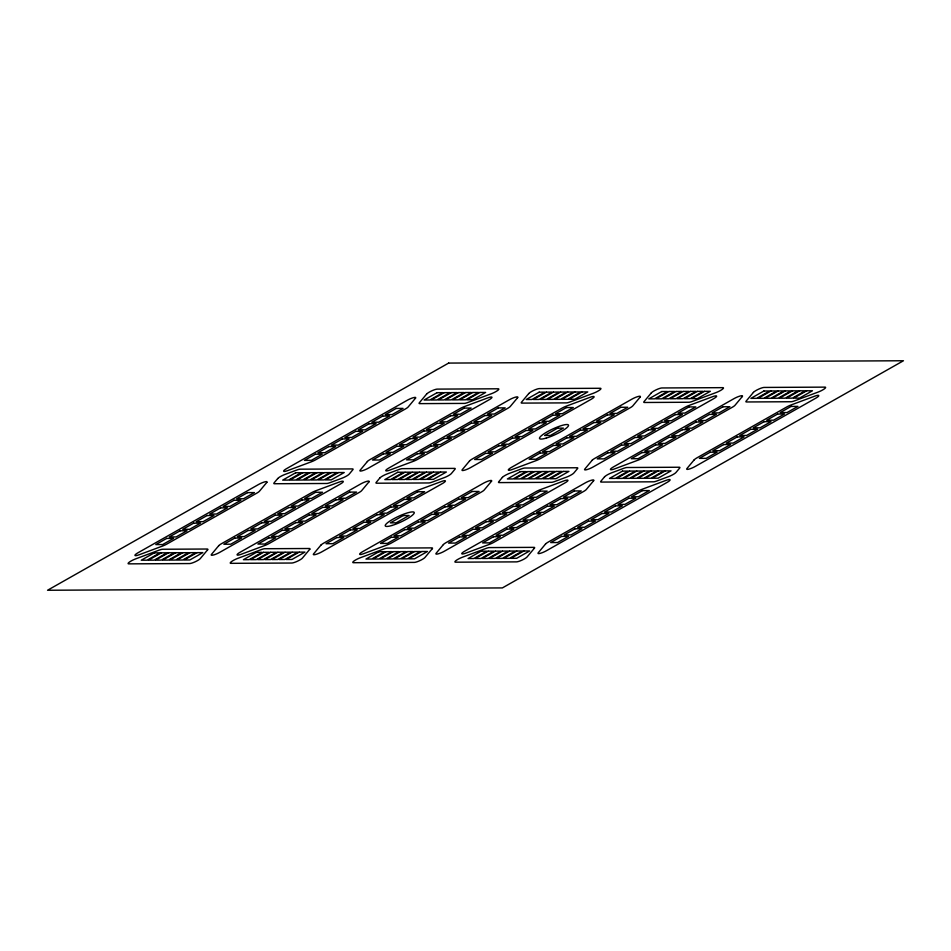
<?xml version="1.0" encoding="UTF-8"?>
<svg xmlns="http://www.w3.org/2000/svg" width="951" height="951" viewBox="0 0 951 951"><rect width="100%" height="100%" fill="white"/><g stroke="black" fill="none" stroke-linecap="round" stroke-linejoin="round"><path stroke-width="1.43" d="M207.58 549.868L200.316 558.57A6.395 1.224 -24.9 0 1 195.312 561.732A6.395 1.224 -24.9 0 1 189.618 563.551L128.765 563.86A6.395 1.224 -24.9 0 1 129.419 562.077A6.395 1.224 -24.9 0 1 135.624 558.891L159.221 550.118A6.395 1.224 -24.9 0 1 162.645 549.25L207.152 549.024A6.395 1.224 -24.9 0 1 207.58 549.868M266.791 482.442L259.528 491.132A6.395 1.224 -24.9 0 1 256.699 493.189L167.067 543.948A6.395 1.224 -24.9 0 1 162.633 546.017L139.036 554.802A6.395 1.224 -24.9 0 1 134.959 555.443A6.395 1.224 -24.9 0 1 138.026 552.757L258.506 484.523A6.395 1.224 -24.9 0 1 264.937 481.824A6.395 1.224 -24.9 0 1 266.791 482.442M218.694 545.731L211.431 554.445A6.395 1.224 -24.9 0 0 213.345 555.027A6.395 1.224 -24.9 0 0 219.788 552.317L340.208 484.107A6.395 1.224 -24.9 0 0 343.275 481.42A6.395 1.224 -24.9 0 0 339.186 482.074L315.589 490.847A6.395 1.224 -24.9 0 0 311.167 492.915L221.535 543.675A6.395 1.224 -24.9 0 0 218.694 545.731M277.704 478.555L274.078 482.894A6.395 1.224 -24.9 0 0 274.494 483.738L326.704 483.477A6.395 1.224 -24.9 0 0 330.14 482.609L341.932 478.222A6.395 1.224 -24.9 0 0 349.207 474.109L352.833 469.758A6.395 1.224 -24.9 0 0 352.417 468.914L300.207 469.176A6.395 1.224 -24.9 0 0 296.771 470.044L284.979 474.43A6.395 1.224 -24.9 0 0 277.704 478.555M415.468 398.231L408.217 406.921A6.395 1.224 -24.9 0 1 405.376 408.978L315.756 459.737A6.395 1.224 -24.9 0 1 311.322 461.806L287.725 470.579A6.395 1.224 -24.9 0 1 283.636 471.232A6.395 1.224 -24.9 0 1 286.715 468.546L407.183 400.312A6.395 1.224 -24.9 0 1 413.614 397.613A6.395 1.224 -24.9 0 1 415.468 398.231M367.383 461.52L360.132 470.21A6.395 1.224 -24.9 0 0 361.974 470.828A6.395 1.224 -24.9 0 0 368.406 468.13L488.885 399.895A6.395 1.224 -24.9 0 0 491.952 397.209A6.395 1.224 -24.9 0 0 487.875 397.863L464.278 406.636A6.395 1.224 -24.9 0 0 459.844 408.704L370.224 459.464A6.395 1.224 -24.9 0 0 367.383 461.52M426.595 394.094L419.332 402.784A6.395 1.224 -24.9 0 0 419.76 403.628L464.266 403.402A6.395 1.224 -24.9 0 0 467.702 402.535L491.298 393.762A6.395 1.224 -24.9 0 0 497.492 390.588A6.395 1.224 -24.9 0 0 498.146 388.793L437.294 389.114A6.395 1.224 -24.9 0 0 431.611 390.92A6.395 1.224 -24.9 0 0 426.595 394.094M309.705 549.345L302.454 558.047A6.395 1.224 -24.9 0 1 297.437 561.209A6.395 1.224 -24.9 0 1 291.743 563.028L230.891 563.337A6.395 1.224 -24.9 0 1 231.557 561.554A6.395 1.224 -24.9 0 1 237.75 558.368L261.347 549.595A6.395 1.224 -24.9 0 1 264.77 548.727L309.289 548.501A6.395 1.224 -24.9 0 1 309.705 549.345M368.917 481.919L361.665 490.621A6.395 1.224 -24.9 0 1 358.824 492.666L269.204 543.437A6.395 1.224 -24.9 0 1 264.77 545.494L241.174 554.278A6.395 1.224 -24.9 0 1 237.084 554.92A6.395 1.224 -24.9 0 1 240.151 552.234L360.631 484A6.395 1.224 -24.9 0 1 367.062 481.301A6.395 1.224 -24.9 0 1 368.917 481.919M320.832 545.208L313.557 553.922A6.395 1.224 -24.9 0 0 315.47 554.504A6.395 1.224 -24.9 0 0 321.913 551.794L442.334 483.584A6.395 1.224 -24.9 0 0 445.401 480.909A6.395 1.224 -24.9 0 0 441.323 481.551L417.727 490.324A6.395 1.224 -24.9 0 0 413.293 492.392L323.661 543.152A6.395 1.224 -24.9 0 0 320.832 545.208M379.829 478.032L376.204 482.383A6.395 1.224 -24.9 0 0 376.62 483.215L428.83 482.953A6.395 1.224 -24.9 0 0 432.265 482.086L444.069 477.699A6.395 1.224 -24.9 0 0 451.333 473.586L454.97 469.235A6.395 1.224 -24.9 0 0 454.542 468.391L402.332 468.653A6.395 1.224 -24.9 0 0 398.897 469.521L387.105 473.907A6.395 1.224 -24.9 0 0 379.829 478.032M517.594 397.708L510.342 406.398A6.395 1.224 -24.9 0 1 507.501 408.454L417.881 459.214A6.395 1.224 -24.9 0 1 413.447 461.283L389.851 470.067A6.395 1.224 -24.9 0 1 385.773 470.709A6.395 1.224 -24.9 0 1 388.84 468.023L509.308 399.789A6.395 1.224 -24.9 0 1 515.739 397.09A6.395 1.224 -24.9 0 1 517.594 397.708M469.509 460.997L462.257 469.687A6.395 1.224 -24.9 0 0 464.112 470.305A6.395 1.224 -24.9 0 0 470.543 467.607L591.011 399.372A6.395 1.224 -24.9 0 0 594.09 396.686A6.395 1.224 -24.9 0 0 590 397.34L566.404 406.113A6.395 1.224 -24.9 0 0 561.97 408.181L472.35 458.941A6.395 1.224 -24.9 0 0 469.509 460.997M528.72 393.571L521.469 402.261A6.395 1.224 -24.9 0 0 521.885 403.105L566.392 402.879A6.395 1.224 -24.9 0 0 569.827 402.023L593.424 393.238A6.395 1.224 -24.9 0 0 599.617 390.065A6.395 1.224 -24.9 0 0 600.271 388.281L539.431 388.59A6.395 1.224 -24.9 0 0 533.737 390.397A6.395 1.224 -24.9 0 0 528.72 393.571M432.253 548.727L425.002 557.417A6.395 1.224 -24.9 0 1 419.985 560.591A6.395 1.224 -24.9 0 1 414.303 562.398L353.451 562.707A6.395 1.224 -24.9 0 1 354.105 560.924A6.395 1.224 -24.9 0 1 360.298 557.75L383.895 548.965A6.395 1.224 -24.9 0 1 387.33 548.109L431.837 547.883A6.395 1.224 -24.9 0 1 432.253 548.727M491.465 481.289L484.214 489.991A6.395 1.224 -24.9 0 1 481.372 492.047L391.753 542.807A6.395 1.224 -24.9 0 1 387.319 544.864L363.722 553.648A6.395 1.224 -24.9 0 1 359.644 554.29A6.395 1.224 -24.9 0 1 362.711 551.616L483.179 483.381A6.395 1.224 -24.9 0 1 489.61 480.683A6.395 1.224 -24.9 0 1 491.465 481.289M443.38 544.578L436.105 553.304A6.395 1.224 -24.9 0 0 438.031 553.886A6.395 1.224 -24.9 0 0 444.462 551.164L564.882 482.953A6.395 1.224 -24.9 0 0 567.961 480.279A6.395 1.224 -24.9 0 0 563.872 480.921L540.275 489.706A6.395 1.224 -24.9 0 0 535.841 491.762L446.221 542.534A6.395 1.224 -24.9 0 0 443.38 544.578M502.39 477.402L498.752 481.753A6.395 1.224 -24.9 0 0 499.18 482.597L551.39 482.323A6.395 1.224 -24.9 0 0 554.825 481.468L566.618 477.081A6.395 1.224 -24.9 0 0 573.893 472.956L577.519 468.605A6.395 1.224 -24.9 0 0 577.102 467.761L524.893 468.035A6.395 1.224 -24.9 0 0 521.457 468.891L509.653 473.289A6.395 1.224 -24.9 0 0 502.39 477.402M640.154 397.078L632.89 405.78A6.395 1.224 -24.9 0 1 630.061 407.836L540.43 458.596A6.395 1.224 -24.9 0 1 535.995 460.653L512.399 469.437A6.395 1.224 -24.9 0 1 508.321 470.079A6.395 1.224 -24.9 0 1 511.388 467.405L631.868 399.17A6.395 1.224 -24.9 0 1 638.299 396.46A6.395 1.224 -24.9 0 1 640.154 397.078M592.069 460.367L584.806 469.069A6.395 1.224 -24.9 0 0 586.66 469.687A6.395 1.224 -24.9 0 0 593.091 466.989L713.571 398.742A6.395 1.224 -24.9 0 0 716.638 396.068A6.395 1.224 -24.9 0 0 712.561 396.71L688.964 405.495A6.395 1.224 -24.9 0 0 684.53 407.551L594.898 458.311A6.395 1.224 -24.9 0 0 592.069 460.367M651.28 392.941L644.017 401.643A6.395 1.224 -24.9 0 0 644.433 402.487L688.952 402.249A6.395 1.224 -24.9 0 0 692.376 401.393L715.972 392.608A6.395 1.224 -24.9 0 0 722.166 389.435A6.395 1.224 -24.9 0 0 722.831 387.651L661.979 387.96A6.395 1.224 -24.9 0 0 656.285 389.767A6.395 1.224 -24.9 0 0 651.28 392.941M534.391 548.204L527.127 556.894A6.395 1.224 -24.9 0 1 522.111 560.068A6.395 1.224 -24.9 0 1 516.429 561.875L455.577 562.184A6.395 1.224 -24.9 0 1 456.23 560.401A6.395 1.224 -24.9 0 1 462.424 557.227L486.02 548.442A6.395 1.224 -24.9 0 1 489.456 547.586L533.963 547.36A6.395 1.224 -24.9 0 1 534.391 548.204M593.602 480.766L586.339 489.468A6.395 1.224 -24.9 0 1 583.498 491.524L493.878 542.284A6.395 1.224 -24.9 0 1 489.444 544.352L465.847 553.125A6.395 1.224 -24.9 0 1 461.77 553.779A6.395 1.224 -24.9 0 1 464.837 551.093L585.317 482.858A6.395 1.224 -24.9 0 1 591.748 480.16A6.395 1.224 -24.9 0 1 593.602 480.766M545.505 544.067L538.23 552.781A6.395 1.224 -24.9 0 0 540.156 553.363A6.395 1.224 -24.9 0 0 546.599 550.641L667.02 482.442A6.395 1.224 -24.9 0 0 670.086 479.756A6.395 1.224 -24.9 0 0 665.997 480.398L642.4 489.183A6.395 1.224 -24.9 0 0 637.966 491.239L548.347 542.011A6.395 1.224 -24.9 0 0 545.505 544.067M604.515 476.879L600.889 481.23A6.395 1.224 -24.9 0 0 601.305 482.074L653.515 481.812A6.395 1.224 -24.9 0 0 656.951 480.944L668.743 476.558A6.395 1.224 -24.9 0 0 676.018 472.433L679.644 468.082A6.395 1.224 -24.9 0 0 679.228 467.238L627.018 467.512A6.395 1.224 -24.9 0 0 623.583 468.379L611.79 472.766A6.395 1.224 -24.9 0 0 604.515 476.879M742.279 396.555L735.028 405.257A6.395 1.224 -24.9 0 1 732.187 407.313L642.567 458.073A6.395 1.224 -24.9 0 1 638.133 460.141L614.536 468.914A6.395 1.224 -24.9 0 1 610.447 469.556A6.395 1.224 -24.9 0 1 613.514 466.882L733.994 398.647A6.395 1.224 -24.9 0 1 740.425 395.949A6.395 1.224 -24.9 0 1 742.279 396.555M694.194 459.844L686.931 468.546A6.395 1.224 -24.9 0 0 688.786 469.164A6.395 1.224 -24.9 0 0 695.217 466.465L815.696 398.231A6.395 1.224 -24.9 0 0 818.763 395.545A6.395 1.224 -24.9 0 0 814.686 396.187L791.089 404.971A6.395 1.224 -24.9 0 0 786.655 407.028L697.035 457.8A6.395 1.224 -24.9 0 0 694.194 459.844M753.406 392.418L746.143 401.12A6.395 1.224 -24.9 0 0 746.571 401.964L791.077 401.738A6.395 1.224 -24.9 0 0 794.513 400.87L818.11 392.085A6.395 1.224 -24.9 0 0 824.303 388.911A6.395 1.224 -24.9 0 0 824.957 387.128L764.105 387.437A6.395 1.224 -24.9 0 0 758.423 389.256A6.395 1.224 -24.9 0 0 753.406 392.418M448.634 363.08L47.55 590.25L502.366 587.92L903.45 360.75L448.634 363.08M166.698 538.409L155.798 544.59L162.669 544.554L173.569 538.373L166.698 538.409M180.179 530.789L169.278 536.958L176.137 536.923L187.038 530.753L180.179 530.789M193.647 523.157L182.747 529.327L189.606 529.291L200.506 523.121L193.647 523.157M207.116 515.525L196.215 521.695L203.086 521.659L213.987 515.49L207.116 515.525M220.596 507.893L209.696 514.063L216.555 514.027L227.455 507.858L220.596 507.893M234.065 500.262L223.164 506.431L230.023 506.396L240.924 500.226L234.065 500.262M247.533 492.63L236.633 498.8L243.504 498.764L254.404 492.594L247.533 492.63M315.352 454.221L304.451 460.391L311.322 460.355L322.223 454.186L315.352 454.221M328.832 446.59L317.931 452.759L324.79 452.724L335.691 446.554L328.832 446.59M342.301 438.958L331.4 445.127L338.259 445.092L349.16 438.922L342.301 438.958M355.769 431.326L344.868 437.496L351.739 437.46L362.64 431.29L355.769 431.326M369.25 423.694L358.349 429.864L365.208 429.84L376.109 423.659L369.25 423.694M382.718 416.062L371.817 422.244L378.676 422.208L389.577 416.027L382.718 416.062M396.187 408.431L385.286 414.612L392.157 414.577L403.058 408.395L396.187 408.431M154.228 552.876L141.271 560.21L147.048 560.187L160.006 552.84L154.228 552.876M295.642 472.778L282.685 480.124L288.462 480.089L301.419 472.754L295.642 472.778M437.056 392.692L424.098 400.026L429.864 400.002L442.821 392.656L437.056 392.692M161.373 552.84L148.415 560.175L154.181 560.151L167.138 552.804L161.373 552.84M302.775 472.742L289.817 480.089L295.595 480.053L308.552 472.718L302.775 472.742M444.188 392.656L431.231 399.991L437.008 399.967L449.966 392.62L444.188 392.656M168.505 552.804L155.548 560.139L161.313 560.115L174.283 552.769L168.505 552.804M309.919 472.706L296.95 480.053L302.727 480.017L315.684 472.683L309.919 472.706M451.321 392.62L438.363 399.955L444.141 399.931L457.098 392.585L451.321 392.62M175.638 552.769L162.68 560.103L168.458 560.08L181.415 552.733L175.638 552.769M317.052 472.671L304.094 480.017L309.86 479.982L322.817 472.647L317.052 472.671M458.453 392.585L445.496 399.919L451.273 399.884L464.231 392.549L458.453 392.585M182.77 552.733L169.813 560.068L175.59 560.044L188.548 552.697L182.77 552.733M324.184 472.635L311.227 479.97L317.004 479.946L329.961 472.611L324.184 472.635M465.598 392.537L452.64 399.884L458.406 399.848L471.363 392.513L465.598 392.537M189.915 552.697L176.957 560.032L182.723 560.008L195.68 552.662L189.915 552.697M331.317 472.599L318.359 479.934L324.136 479.91L337.094 472.576L331.317 472.599M472.73 392.501L459.773 399.848L465.55 399.812L478.508 392.478L472.73 392.501M197.047 552.662L184.09 559.996L189.855 559.961L202.825 552.626L197.047 552.662M338.461 472.564L325.492 479.898L331.269 479.875L344.226 472.528L338.461 472.564M479.863 392.466L466.905 399.812L472.683 399.777L485.64 392.442L479.863 392.466M234.79 538.064L223.889 544.245L230.748 544.21L241.649 538.028L234.79 538.064M248.259 530.432L237.358 536.614L244.217 536.578L255.13 530.396L248.259 530.432M261.739 522.8L250.826 528.982L257.697 528.946L268.598 522.765L261.739 522.8M275.208 515.169L264.307 521.35L271.166 521.314L282.067 515.145L275.208 515.169M288.676 507.549L277.775 513.718L284.634 513.683L295.547 507.513L288.676 507.549M302.156 499.917L291.244 506.087L298.115 506.051L309.016 499.881L302.156 499.917M315.625 492.285L304.724 498.455L311.583 498.419L322.484 492.249L315.625 492.285M383.443 453.865L372.542 460.046L379.401 460.011L390.302 453.829L383.443 453.865M396.912 446.245L386.011 452.414L392.882 452.379L403.783 446.209L396.912 446.245M410.392 438.613L399.491 444.783L406.35 444.747L417.251 438.577L410.392 438.613M423.861 430.981L412.96 437.151L419.819 437.115L430.72 430.946L423.861 430.981M437.329 423.35L426.428 429.519L433.299 429.483L444.2 423.314L437.329 423.35M450.81 415.718L439.909 421.887L446.768 421.852L457.669 415.682L450.81 415.718M464.278 408.086L453.377 414.256L460.236 414.22L471.137 408.05L464.278 408.086M268.836 537.897L257.935 544.067L264.794 544.031L275.695 537.862L268.836 537.897M282.304 530.266L271.404 536.435L278.263 536.4L289.163 530.23L282.304 530.266M295.773 522.634L284.872 528.804L291.743 528.768L302.644 522.598L295.773 522.634M309.253 515.002L298.352 521.172L305.212 521.136L316.112 514.966L309.253 515.002M322.722 507.37L311.821 513.54L318.68 513.504L329.581 507.335L322.722 507.37M336.19 499.739L325.29 505.908L332.161 505.873L343.061 499.703L336.19 499.739M349.671 492.107L338.77 498.288L345.629 498.253L356.53 492.071L349.671 492.107M417.489 453.698L406.588 459.868L413.447 459.832L424.348 453.663L417.489 453.698M430.958 446.067L420.057 452.236L426.916 452.2L437.817 446.031L430.958 446.067M444.426 438.435L433.525 444.604L440.396 444.569L451.297 438.399L444.426 438.435M457.906 430.803L447.006 436.985L453.865 436.949L464.766 430.767L457.906 430.803M471.375 423.171L460.474 429.353L467.333 429.317L478.234 423.136L471.375 423.171M484.844 415.539L473.943 421.721L480.814 421.685L491.715 415.504L484.844 415.539M498.324 407.908L487.423 414.089L494.282 414.054L505.183 407.872L498.324 407.908M256.366 552.353L243.408 559.687L249.174 559.663L262.131 552.329L256.366 552.353M397.768 472.255L384.81 479.601L390.588 479.566L403.545 472.231L397.768 472.255M539.181 392.169L526.224 399.503L532.001 399.479L544.959 392.133L539.181 392.169M263.498 552.317L250.541 559.652L256.306 559.628L269.276 552.293L263.498 552.317M404.912 472.219L391.943 479.566L397.72 479.53L410.677 472.195L404.912 472.219M546.314 392.133L533.356 399.468L539.134 399.444L552.091 392.097L546.314 392.133M270.631 552.281L257.673 559.616L263.451 559.592L276.408 552.246L270.631 552.281M412.045 472.183L399.087 479.53L404.853 479.494L417.81 472.16L412.045 472.183M553.446 392.097L540.489 399.432L546.266 399.408L559.224 392.062L553.446 392.097M277.763 552.246L264.806 559.58L270.583 559.557L283.541 552.21L277.763 552.246M419.177 472.148L406.22 479.494L411.997 479.459L424.954 472.124L419.177 472.148M560.591 392.062L547.633 399.396L553.399 399.372L566.356 392.026L560.591 392.062M284.908 552.21L271.95 559.545L277.716 559.521L290.673 552.174L284.908 552.21M426.31 472.112L413.352 479.459L419.129 479.423L432.087 472.088L426.31 472.112M567.723 392.026L554.766 399.361L560.543 399.337L573.501 391.99L567.723 392.026M292.04 552.174L279.083 559.509L284.848 559.485L297.818 552.139L292.04 552.174M433.442 472.076L420.485 479.423L426.262 479.387L439.219 472.053L433.442 472.076M574.856 391.99L561.898 399.325L567.676 399.289L580.633 391.955L574.856 391.99M299.173 552.139L286.215 559.473L291.993 559.45L304.95 552.103L299.173 552.139M440.586 472.041L427.629 479.375L433.394 479.352L446.352 472.017L440.586 472.041M581.988 391.943L569.031 399.289L574.808 399.254L587.766 391.919L581.988 391.943M336.916 537.541L326.015 543.722L332.874 543.687L343.775 537.505L336.916 537.541M350.384 529.909L339.483 536.091L346.354 536.055L357.255 529.873L350.384 529.909M363.864 522.277L352.964 528.459L359.823 528.423L370.724 522.254L363.864 522.277M377.333 514.657L366.432 520.827L373.291 520.791L384.192 514.622L377.333 514.657M390.802 507.026L379.901 513.195L386.772 513.16L397.673 506.99L390.802 507.026M404.282 499.394L393.381 505.563L400.24 505.528L411.141 499.358L404.282 499.394M417.751 491.762L406.85 497.932L413.709 497.896L424.61 491.726L417.751 491.762M485.569 453.354L474.668 459.523L481.527 459.488L492.428 453.318L485.569 453.354M499.037 445.722L488.136 451.891L495.007 451.856L505.908 445.686L499.037 445.722M512.518 438.09L501.617 444.26L508.476 444.224L519.377 438.054L512.518 438.09M525.986 430.458L515.085 436.628L521.944 436.592L532.845 430.423L525.986 430.458M539.455 422.826L528.554 428.996L535.425 428.96L546.326 422.791L539.455 422.826M552.935 415.195L542.034 421.364L548.893 421.329L559.794 415.159L552.935 415.195M566.404 407.563L555.503 413.744L562.362 413.709L573.263 407.527L566.404 407.563M403.319 515.525L390.362 522.86L396.139 522.836L409.096 515.501L403.319 515.525M557.583 428.152L544.626 435.487L550.403 435.463L563.361 428.116L557.583 428.152M391.384 537.267L380.483 543.437L387.342 543.401L398.243 537.232L391.384 537.267M404.853 529.636L393.952 535.805L400.823 535.77L411.724 529.6L404.853 529.636M418.333 522.004L407.432 528.185L414.291 528.15L425.192 521.968L418.333 522.004M431.802 514.372L420.901 520.554L427.76 520.518L438.661 514.336L431.802 514.372M445.27 506.74L434.369 512.922L441.24 512.886L452.141 506.705L445.27 506.74M458.751 499.109L447.85 505.29L454.709 505.254L465.61 499.073L458.751 499.109M472.219 491.477L461.318 497.658L468.177 497.623L479.078 491.453L472.219 491.477M540.037 453.068L529.136 459.25L535.995 459.214L546.896 453.033L540.037 453.068M553.506 445.437L542.605 451.618L549.476 451.582L560.377 445.401L553.506 445.437M566.986 437.805L556.085 443.986L562.944 443.951L573.845 437.769L566.986 437.805M580.455 430.173L569.554 436.354L576.413 436.319L587.314 430.137L580.455 430.173M593.923 422.553L583.022 428.723L589.893 428.687L600.794 422.517L593.923 422.553M607.404 414.921L596.503 421.091L603.362 421.055L614.263 414.886L607.404 414.921M620.872 407.29L609.971 413.459L616.83 413.423L627.731 407.254L620.872 407.29M378.914 551.723L365.957 559.069L371.734 559.033L384.691 551.699L378.914 551.723M520.328 471.637L507.37 478.971L513.136 478.947L526.093 471.601L520.328 471.637M661.73 391.539L648.772 398.885L654.55 398.849L667.507 391.515L661.73 391.539M386.047 551.687L373.089 559.033L378.867 558.998L391.824 551.663L386.047 551.687M527.46 471.601L514.503 478.935L520.28 478.912L533.238 471.565L527.46 471.601M668.874 391.503L655.917 398.849L661.682 398.814L674.639 391.479L668.874 391.503M393.191 551.651L380.222 558.998L385.999 558.962L398.956 551.628L393.191 551.651M534.593 471.565L521.635 478.9L527.413 478.876L540.37 471.53L534.593 471.565M676.006 391.467L663.049 398.814L668.826 398.778L681.784 391.443L676.006 391.467M400.323 551.616L387.366 558.962L393.132 558.926L406.089 551.592L400.323 551.616M541.725 471.53L528.768 478.864L534.545 478.84L547.503 471.494L541.725 471.53M683.139 391.432L670.182 398.766L675.959 398.742L688.916 391.408L683.139 391.432M407.456 551.58L394.499 558.926L400.276 558.891L413.233 551.556L407.456 551.58M548.87 471.494L535.912 478.829L541.678 478.793L554.635 471.458L548.87 471.494M690.271 391.396L677.314 398.731L683.091 398.707L696.049 391.36L690.271 391.396M414.588 551.544L401.631 558.879L407.408 558.855L420.366 551.521L414.588 551.544M556.002 471.446L543.045 478.793L548.822 478.757L561.779 471.423L556.002 471.446M697.416 391.36L684.458 398.695L690.224 398.671L703.181 391.325L697.416 391.36M421.733 551.509L408.764 558.843L414.541 558.819L427.498 551.485L421.733 551.509M563.135 471.411L550.177 478.757L555.955 478.722L568.912 471.387L563.135 471.411M704.548 391.325L691.591 398.659L697.356 398.635L710.326 391.289L704.548 391.325M459.476 536.923L448.563 543.092L455.434 543.057L466.335 536.887L459.476 536.923M472.944 529.291L462.043 535.461L468.902 535.425L479.803 529.255L472.944 529.291M486.413 521.659L475.512 527.829L482.371 527.793L493.284 521.624L486.413 521.659M499.893 514.027L488.98 520.197L495.851 520.161L506.752 513.992L499.893 514.027M513.362 506.396L502.461 512.565L509.32 512.53L520.221 506.36L513.362 506.396M526.83 498.764L515.929 504.945L522.788 504.91L533.701 498.728L526.83 498.764M540.311 491.132L529.398 497.314L536.269 497.278L547.17 491.096L540.311 491.132M608.129 452.724L597.228 458.893L604.087 458.858L614.988 452.688L608.129 452.724M621.597 445.092L610.697 451.261L617.556 451.226L628.456 445.056L621.597 445.092M635.066 437.46L624.165 443.641L631.036 443.606L641.937 437.424L635.066 437.46M648.546 429.828L637.645 436.01L644.505 435.974L655.405 429.793L648.546 429.828M662.015 422.196L651.114 428.378L657.973 428.342L668.874 422.161L662.015 422.196M675.483 414.565L664.583 420.746L671.454 420.711L682.354 414.529L675.483 414.565M688.964 406.933L678.063 413.114L684.922 413.079L695.823 406.909L688.964 406.933M493.51 536.744L482.609 542.914L489.48 542.878L500.381 536.709L493.51 536.744M506.99 529.113L496.089 535.294L502.948 535.258L513.849 529.077L506.99 529.113M520.459 521.481L509.558 527.662L516.417 527.627L527.318 521.445L520.459 521.481M533.927 513.849L523.026 520.031L529.897 519.995L540.798 513.813L533.927 513.849M547.407 506.217L536.507 512.399L543.366 512.363L554.267 506.182L547.407 506.217M560.876 498.586L549.975 504.767L556.834 504.731L567.735 498.562L560.876 498.586M574.345 490.966L563.444 497.135L570.315 497.1L581.216 490.93L574.345 490.966M642.163 452.545L631.262 458.727L638.133 458.691L649.034 452.51L642.163 452.545M655.643 444.913L644.742 451.095L651.601 451.059L662.502 444.878L655.643 444.913M669.112 437.282L658.211 443.463L665.07 443.428L675.971 437.258L669.112 437.282M682.58 429.662L671.679 435.831L678.55 435.796L689.451 429.626L682.58 429.662M696.061 422.03L685.16 428.2L692.019 428.164L702.92 421.994L696.061 422.03M709.529 414.398L698.628 420.568L705.487 420.532L716.388 414.363L709.529 414.398M722.998 406.766L712.097 412.936L718.968 412.9L729.869 406.731L722.998 406.766M481.04 551.211L468.082 558.546L473.86 558.51L486.817 551.176L481.04 551.211M622.453 471.114L609.496 478.448L615.273 478.424L628.231 471.078L622.453 471.114M763.867 391.016L750.91 398.362L756.675 398.326L769.632 390.992L763.867 391.016M488.184 551.164L475.215 558.51L480.992 558.475L493.949 551.14L488.184 551.164M629.586 471.078L616.628 478.412L622.406 478.389L635.363 471.042L629.586 471.078M770.999 390.98L758.042 398.326L763.808 398.291L776.777 390.956L770.999 390.98M495.316 551.128L482.359 558.475L488.125 558.439L501.082 551.105L495.316 551.128M636.718 471.042L623.761 478.377L629.538 478.353L642.496 471.007L636.718 471.042M778.132 390.944L765.175 398.291L770.952 398.255L783.909 390.92L778.132 390.944M502.449 551.093L489.492 558.439L495.269 558.403L508.226 551.069L502.449 551.093M643.863 471.007L630.905 478.341L636.671 478.317L649.628 470.971L643.863 471.007M785.264 390.909L772.307 398.255L778.084 398.219L791.042 390.885L785.264 390.909M509.581 551.057L496.624 558.403L502.401 558.368L515.359 551.033L509.581 551.057M650.995 470.971L638.038 478.305L643.815 478.282L656.772 470.935L650.995 470.971M792.409 390.873L779.451 398.207L785.217 398.184L798.174 390.849L792.409 390.873M516.714 551.021L503.757 558.368L509.534 558.332L522.491 550.998L516.714 551.021M658.128 470.935L645.17 478.27L650.948 478.246L663.905 470.9L658.128 470.935M799.541 390.837L786.584 398.172L792.349 398.148L805.319 390.813L799.541 390.837M523.858 550.986L510.901 558.332L516.666 558.296L529.624 550.962L523.858 550.986M665.26 470.9L652.303 478.234L658.08 478.198L671.037 470.864L665.26 470.9M806.674 390.802L793.716 398.136L799.494 398.112L812.451 390.766L806.674 390.802M561.601 536.4L550.7 542.569L557.559 542.534L568.46 536.364L561.601 536.4M575.07 528.768L564.169 534.938L571.028 534.902L581.929 528.732L575.07 528.768M588.538 521.136L577.637 527.306L584.508 527.27L595.409 521.1L588.538 521.136M602.019 513.504L591.118 519.674L597.977 519.65L608.878 513.469L602.019 513.504M615.487 505.873L604.586 512.054L611.445 512.018L622.346 505.837L615.487 505.873M628.956 498.241L618.055 504.422L624.926 504.387L635.827 498.205L628.956 498.241M642.436 490.609L631.535 496.791L638.394 496.755L649.295 490.573L642.436 490.609M710.254 452.2L699.354 458.37L706.213 458.346L717.113 452.165L710.254 452.2M723.723 444.569L712.822 450.75L719.681 450.715L730.582 444.533L723.723 444.569M737.191 436.937L726.291 443.118L733.162 443.083L744.062 436.901L737.191 436.937M750.672 429.305L739.771 435.487L746.63 435.451L757.531 429.27L750.672 429.305M764.14 421.673L753.24 427.855L760.099 427.819L770.999 421.638L764.14 421.673M777.609 414.042L766.708 420.223L773.579 420.187L784.48 414.018L777.609 414.042M791.089 406.422L780.189 412.591L787.048 412.556L797.948 406.386L791.089 406.422M392.002 525.463A15.977 3.079 -24.9 0 0 414.267 512.862A15.977 3.079 -24.9 0 0 392.918 519.21A15.977 3.079 -24.9 0 0 392.002 525.463M546.266 438.09A15.977 3.079 -24.9 0 0 568.532 425.477A15.977 3.079 -24.9 0 0 547.182 431.837A15.977 3.079 -24.9 0 0 546.266 438.09"/></g></svg>
